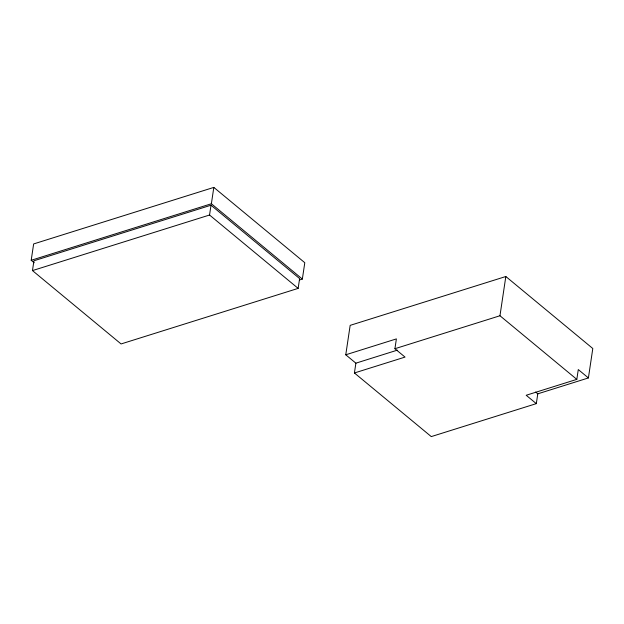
<?xml version="1.0" encoding="UTF-8"?>
<svg xmlns="http://www.w3.org/2000/svg" width="624" height="624" viewBox="0 0 624 624"><rect width="100%" height="100%" fill="white"/><g stroke="black" fill="none" stroke-linecap="round" stroke-linejoin="round"><path stroke-width="0.94" d="M34.18 262.759L31.2 260.286L33.641 243.937L213.821 187.403L304.793 262.712L302.351 279.061L299.559 279.934M32.471 270.59L33.938 260.777L211.006 205.218L299.614 278.569L298.147 288.382L121.072 343.949L32.471 270.59L209.547 215.023L298.147 288.382M209.547 215.023L211.006 205.218M302.351 279.061L211.38 203.752L213.821 187.403M397.301 350.165L355.883 363.168L345.766 354.791L350.165 325.361L505.83 276.51L592.8 348.512L588.401 377.941L537.779 393.83L535.61 392.036M537.779 393.83L536.312 403.634L431.27 436.597L354.416 372.973L355.883 363.168M354.416 372.973L405.038 357.092L394.922 348.715L396.388 338.902L345.766 354.791M588.401 377.941L578.284 369.564L576.818 379.376L499.964 315.752L505.83 276.51M31.2 260.286L211.38 203.752M394.922 348.715L499.964 315.752M576.818 379.376L526.196 395.265L536.312 403.634"/></g></svg>
